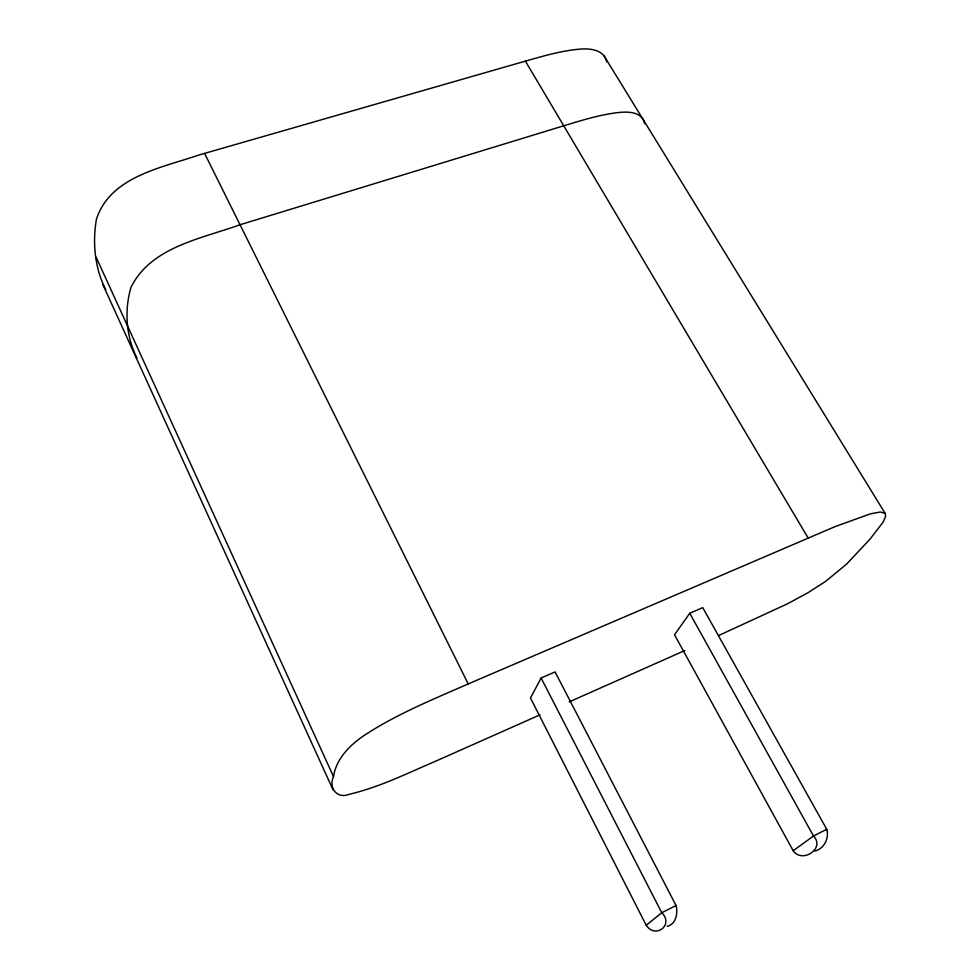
<?xml version="1.0" encoding="UTF-8"?>
<svg xmlns="http://www.w3.org/2000/svg" width="980" height="980" viewBox="0 0 980 980"><rect width="100%" height="100%" fill="white"/><g stroke="black" fill="none" stroke-linecap="round" stroke-linejoin="round"><path stroke-width="1.47" d="M718.414 635.628L787.577 603.766L808.047 592.68L825.822 581.226L846.61 564.088L869.934 539.221L883.201 522.046L885.638 516.178L885.197 513.471L880.371 512.001L870.387 513.851L834.96 526.652L468.207 683.93C432.682 699.512 396.386 714.212 363.874 735.637C349.652 745.314 336.177 758.888 333.519 776.601C328.239 787.467 336.961 799.374 349.199 794.302C379.762 787.173 408.048 772.902 436.786 760.688L539.956 714.873M541.119 678.001L530.486 698.017L646.212 925.255C655.461 939.244 674.228 924.789 661.77 912.735L541.119 678.001L555.084 671.925L676.053 905.52C678.123 912.956 675.98 924.557 667.172 926.235M689.761 613.272L674.534 634.77L793.2 850.75C802.179 863.846 825.564 848.398 813.51 836.001L689.761 613.272L702.758 607.625L826.753 829.301C829.484 838.084 823.947 849.096 814.711 851.02M646.212 925.255L661.77 912.735L676.053 905.52L675.526 905.937M793.2 850.75L813.51 836.001L826.753 829.301L826.079 829.778M569.196 701.888L684.947 650.487M606.681 61.887C603.999 48.718 588.012 48.081 577.293 49.38C559.592 51.23 542.455 56.289 525.39 61.128L199.014 154.987C161.786 167.813 110.36 176.449 96.457 219.128C92.353 242.452 94.742 268.434 105.754 289.602M136.869 357.847C126.065 336.618 124.105 309.839 131.124 287.091C151.165 246.813 201.476 238.728 240.039 224.739L563.733 125.795C580.883 120.614 598.094 115.211 615.905 112.835C626.036 111.438 642.145 110.814 644.681 123.774M604.096 55.97L885.197 513.471M525.39 61.128L808.12 537.983M204.575 153.382L468.207 683.93M96.101 257.164L333.519 776.601M102.802 284.457L333.188 790.137"/></g></svg>
